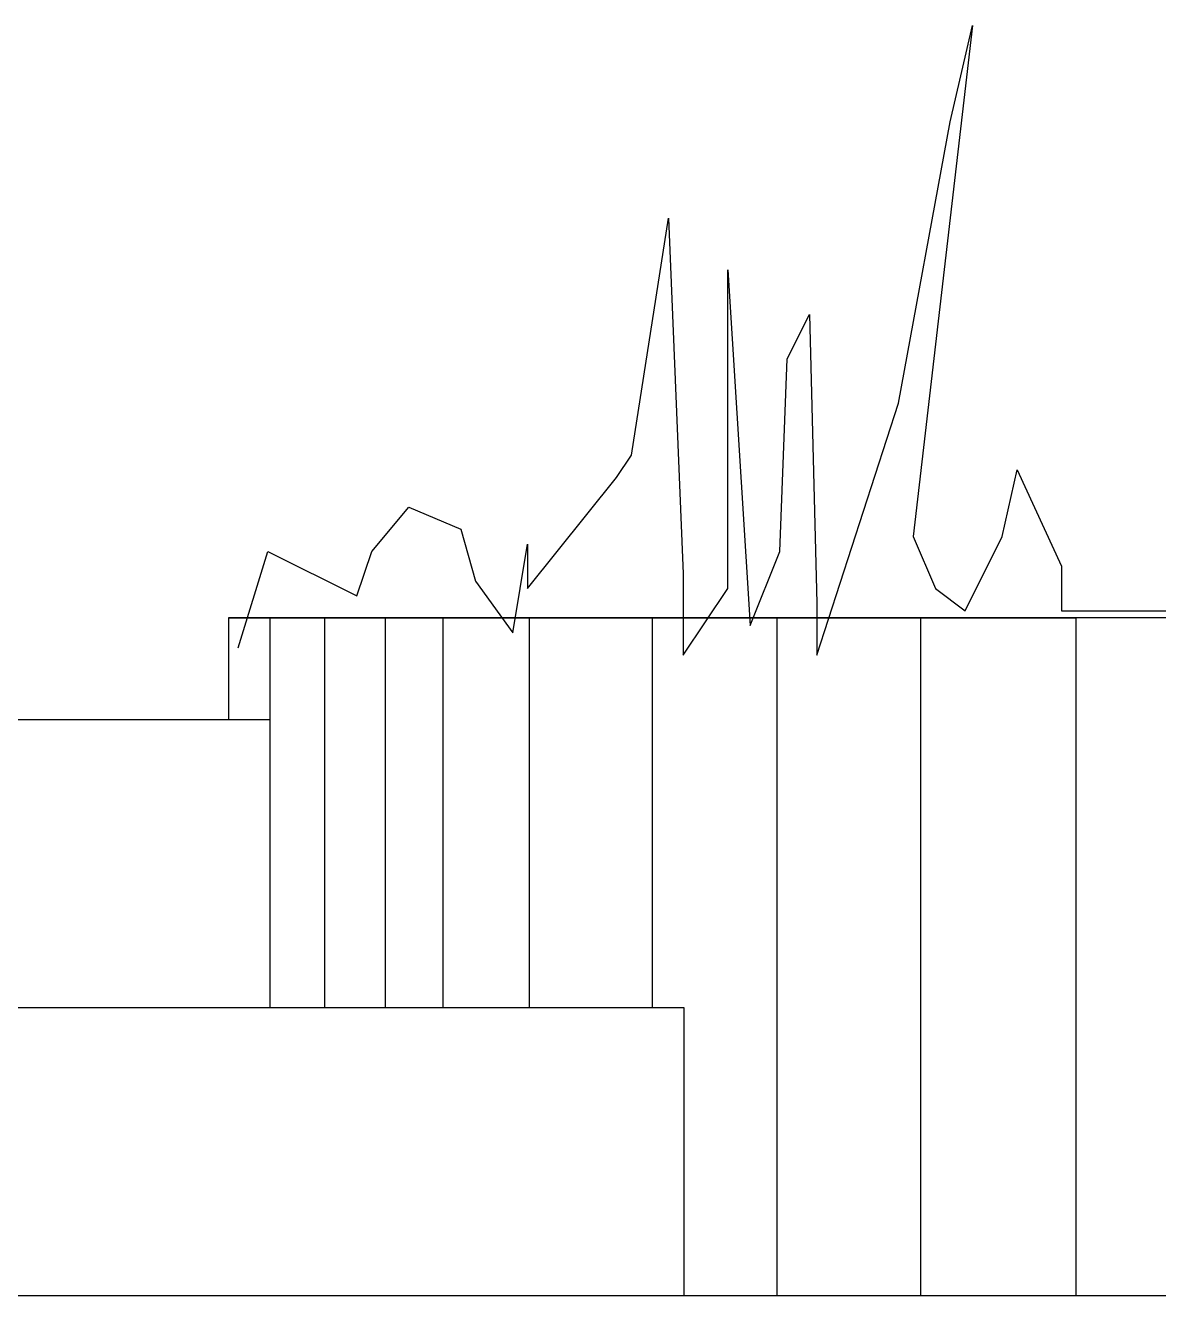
# Model space of a CAD drawing. Header units: millimetres. Extents: x 156.6 to 189.1, y 206.7 to 239.3.
# Drawn here: x 161.753 to 162.422, y 208.086 to 208.835 of the extents above; entities that cross this region are included whole.
import ezdxf

# ---------------------------------------------------------------- set-up
doc = ezdxf.new("R2010")
doc.units = ezdxf.units.MM
doc.header["$LTSCALE"] = 0.02
doc.layers.add('VEGETACION', color=3, linetype='Continuous')

msp = doc.modelspace()

# ---------------------------------------------------------------- linework, layer by layer
for p, q in [((163.60354, 208.48583), (161.87278, 208.48583)), ((161.87278, 208.48583), (162.37278, 208.48583)), ((161.87278, 208.48583), (161.87278, 208.42583)), ((161.89734, 208.48583), (161.89734, 208.25583)), ((161.92945, 208.48583), (161.92945, 208.25583)), ((161.96532, 208.48583), (161.96532, 208.25583)), ((161.99931, 208.48583), (161.99931, 208.25583)), ((162.05029, 208.48583), (162.05029, 208.25583)), ((162.12278, 208.48583), (162.12278, 208.25583)), ((162.19644, 208.48583), (162.19644, 208.08583)), ((162.28118, 208.48583), (162.28118, 208.08583)), ((162.37278, 208.48583), (162.37278, 208.08583)), ((160.42199, 208.42583), (161.89734, 208.42583)), ((161.92945, 208.42583), (161.92945, 208.25583)), ((160.1454, 208.25583), (162.14158, 208.25583)), ((162.14158, 208.25583), (162.14158, 208.08583)), ((158.25354, 208.08583), (164.45354, 208.08583))]:
    msp.add_line(p, q)
at = {"layer": 'VEGETACION', "color": 96}
for p, q in [((162.3119, 208.8353), (162.27689, 208.53365)), ((162.29877, 208.77847), (162.3119, 208.8353)), ((162.26814, 208.61234), (162.29877, 208.77847)), ((162.11058, 208.58174), (162.13246, 208.72164)), ((162.13246, 208.72164), (162.14121, 208.51179)), ((162.16747, 208.69103), (162.1806, 208.48118)), ((162.16747, 208.50304), (162.16747, 208.69103)), ((162.20249, 208.63857), (162.21562, 208.6648)), ((162.21562, 208.6648), (162.21999, 208.4943)), ((162.19811, 208.5249), (162.20249, 208.63857)), ((162.21999, 208.4637), (162.26814, 208.61234)), ((162.10182, 208.56862), (162.11058, 208.58174)), ((162.32941, 208.53365), (162.33816, 208.57299)), ((162.33816, 208.57299), (162.36442, 208.51616)), ((162.0493, 208.50304), (162.10182, 208.56862)), ((161.95739, 208.5249), (161.97928, 208.55113)), ((161.97928, 208.55113), (162.00991, 208.53802)), ((162.00991, 208.53802), (162.01867, 208.50742)), ((162.04055, 208.47681), (162.0493, 208.52927)), ((162.0493, 208.52927), (162.0493, 208.50304)), ((162.27689, 208.53365), (162.29002, 208.50304)), ((162.30753, 208.48993), (162.32941, 208.53365)), ((161.87861, 208.46807), (161.89612, 208.5249)), ((161.89612, 208.5249), (161.94864, 208.49867)), ((161.94864, 208.49867), (161.95739, 208.5249)), ((162.1806, 208.48118), (162.19811, 208.5249)), ((162.36442, 208.51616), (162.36442, 208.48993)), ((162.01867, 208.50742), (162.04055, 208.47681)), ((162.14121, 208.51179), (162.14121, 208.4637)), ((162.14121, 208.4637), (162.16747, 208.50304)), ((162.29002, 208.50304), (162.30753, 208.48993)), ((162.21999, 208.4943), (162.21999, 208.4637)), ((162.36442, 208.48993), (162.43007, 208.48993))]:
    msp.add_line(p, q, dxfattribs=at)

doc.saveas('drawing.dxf')
